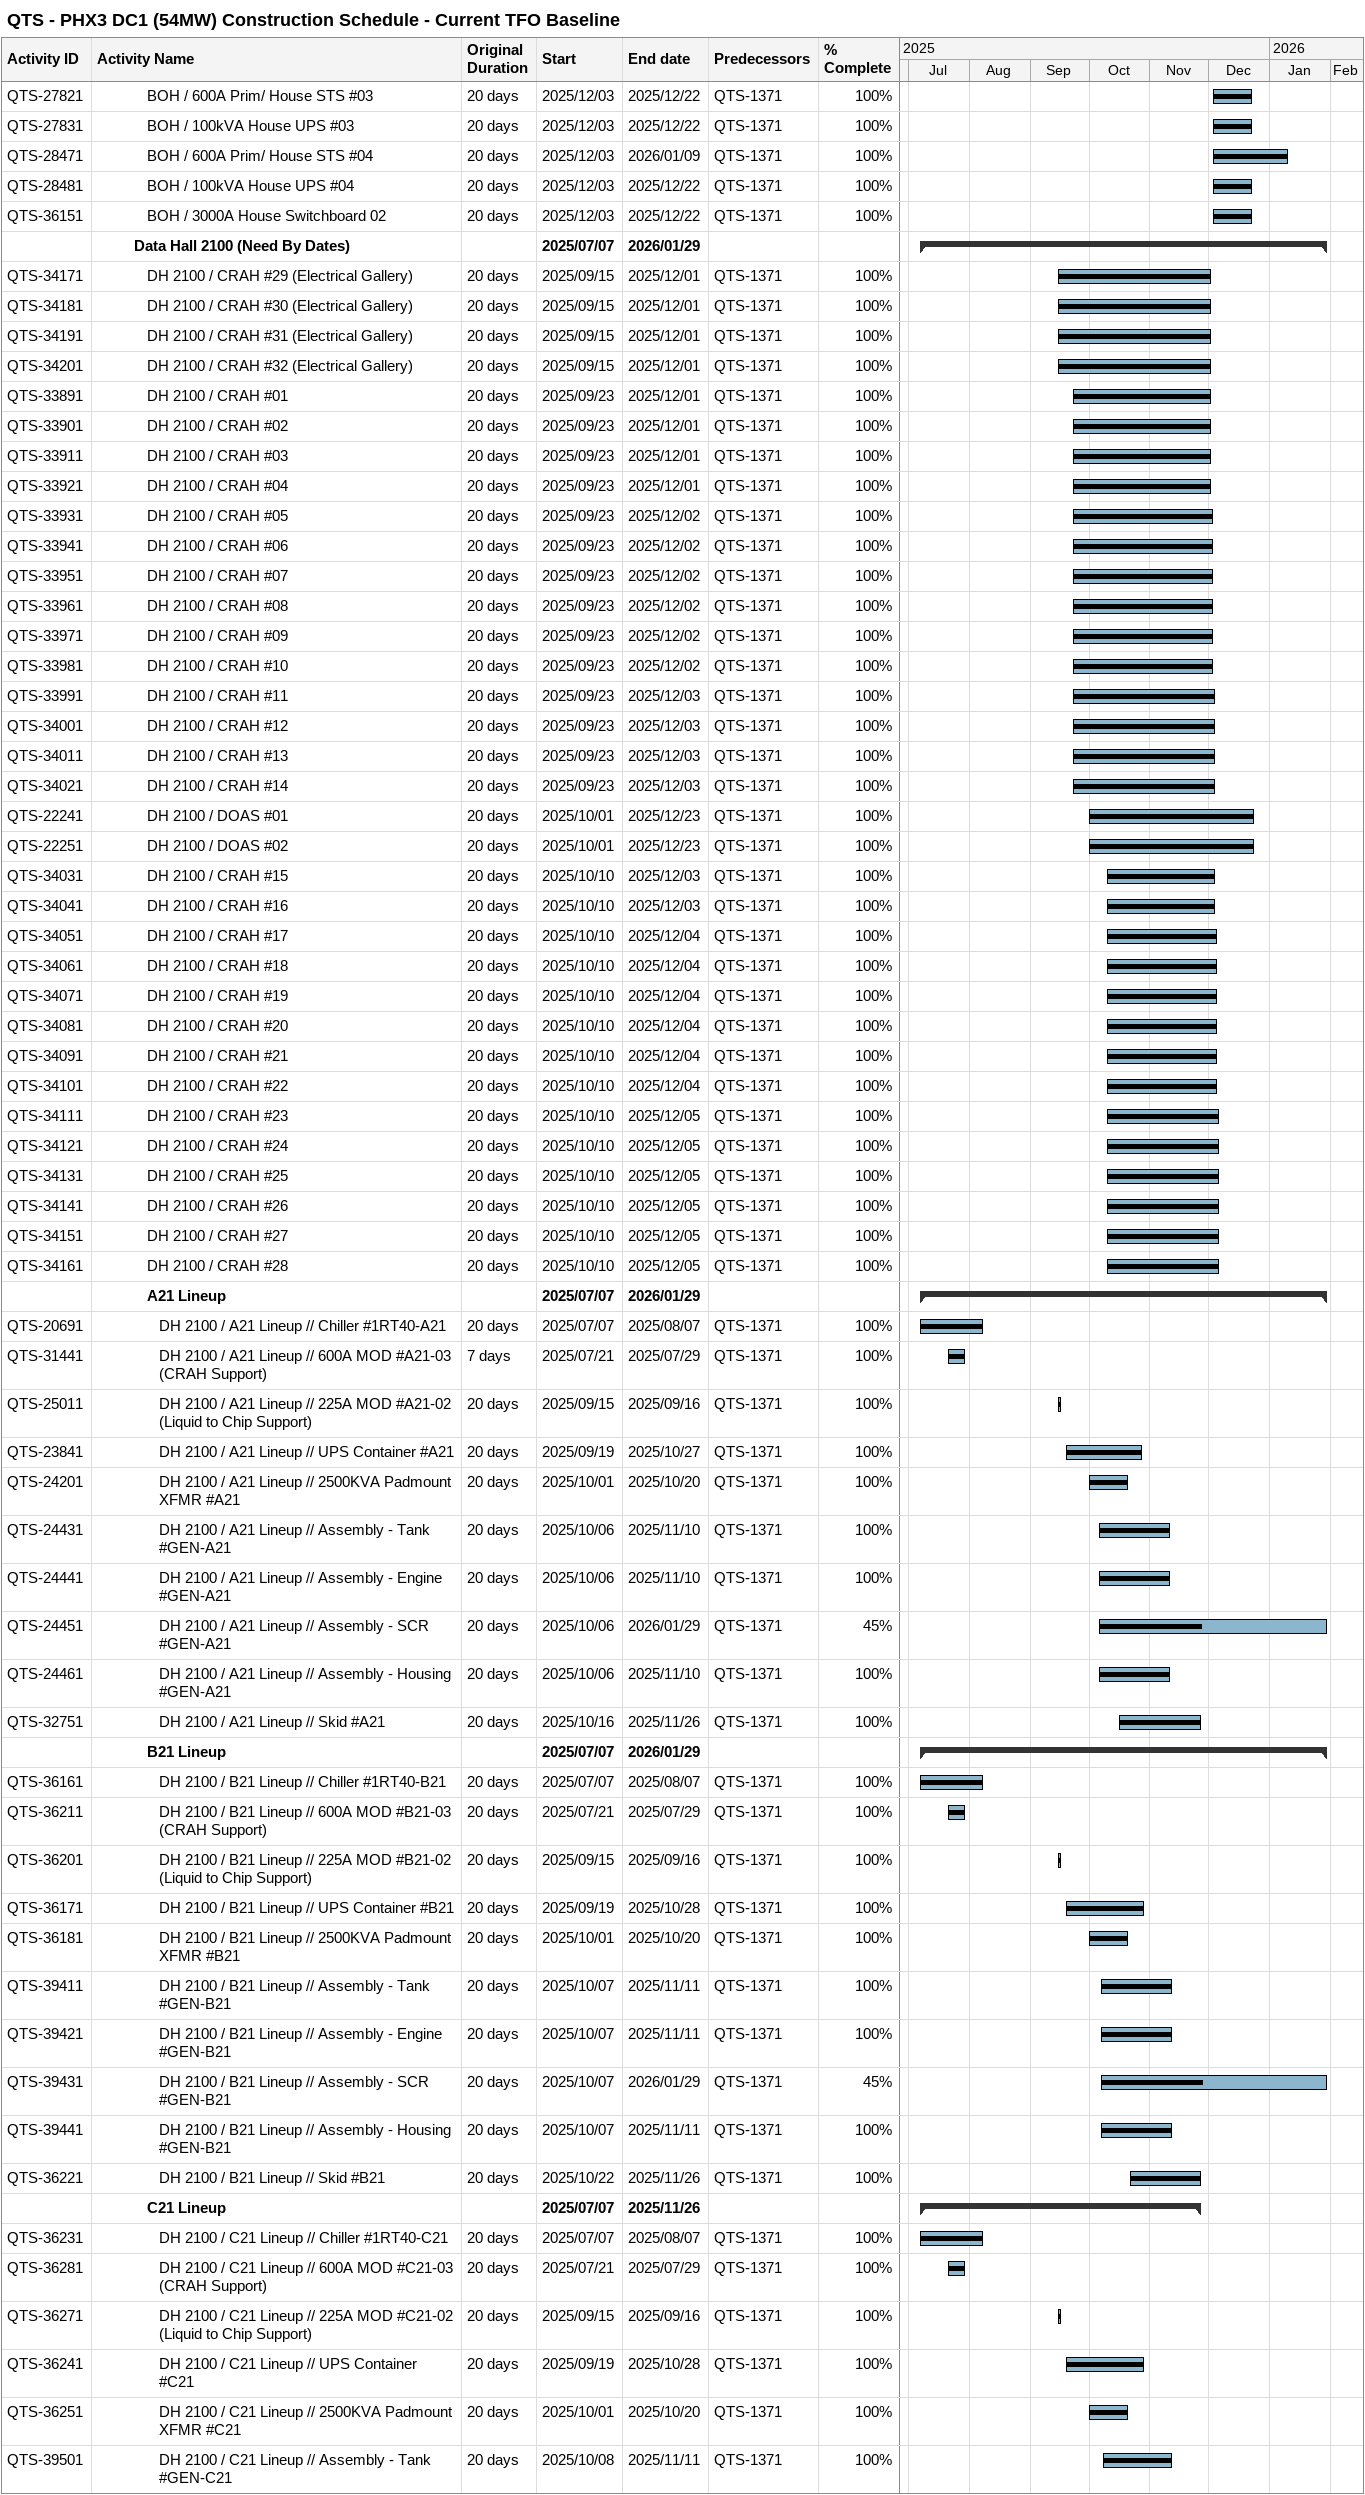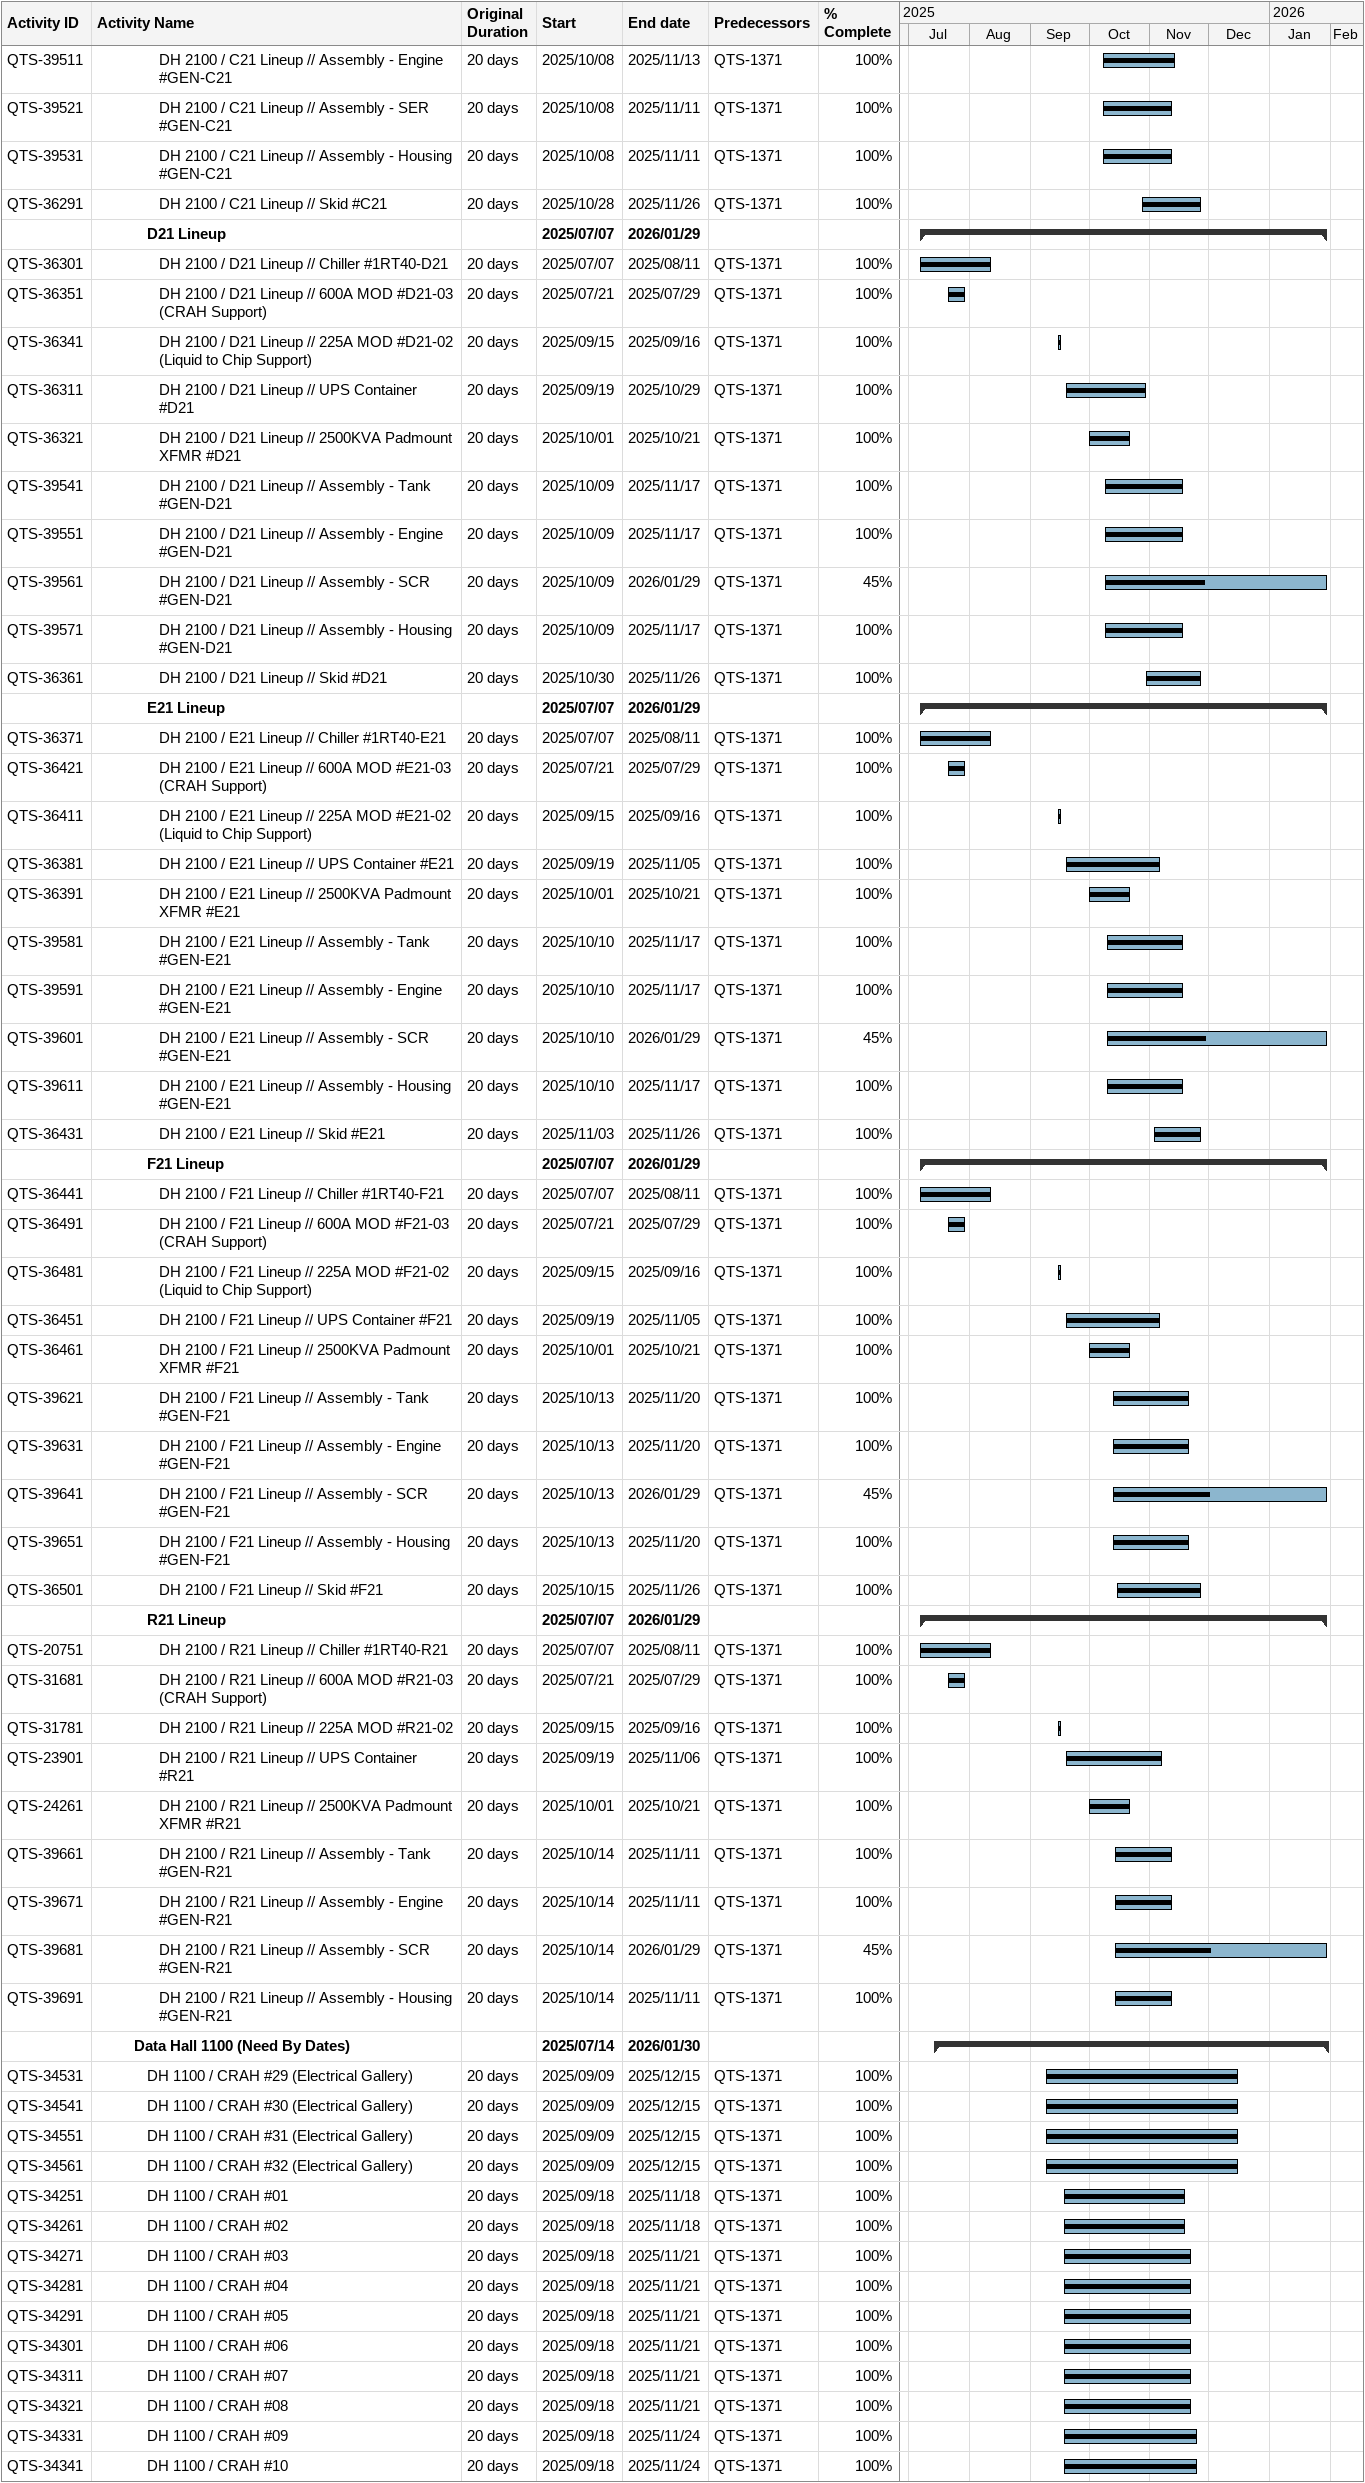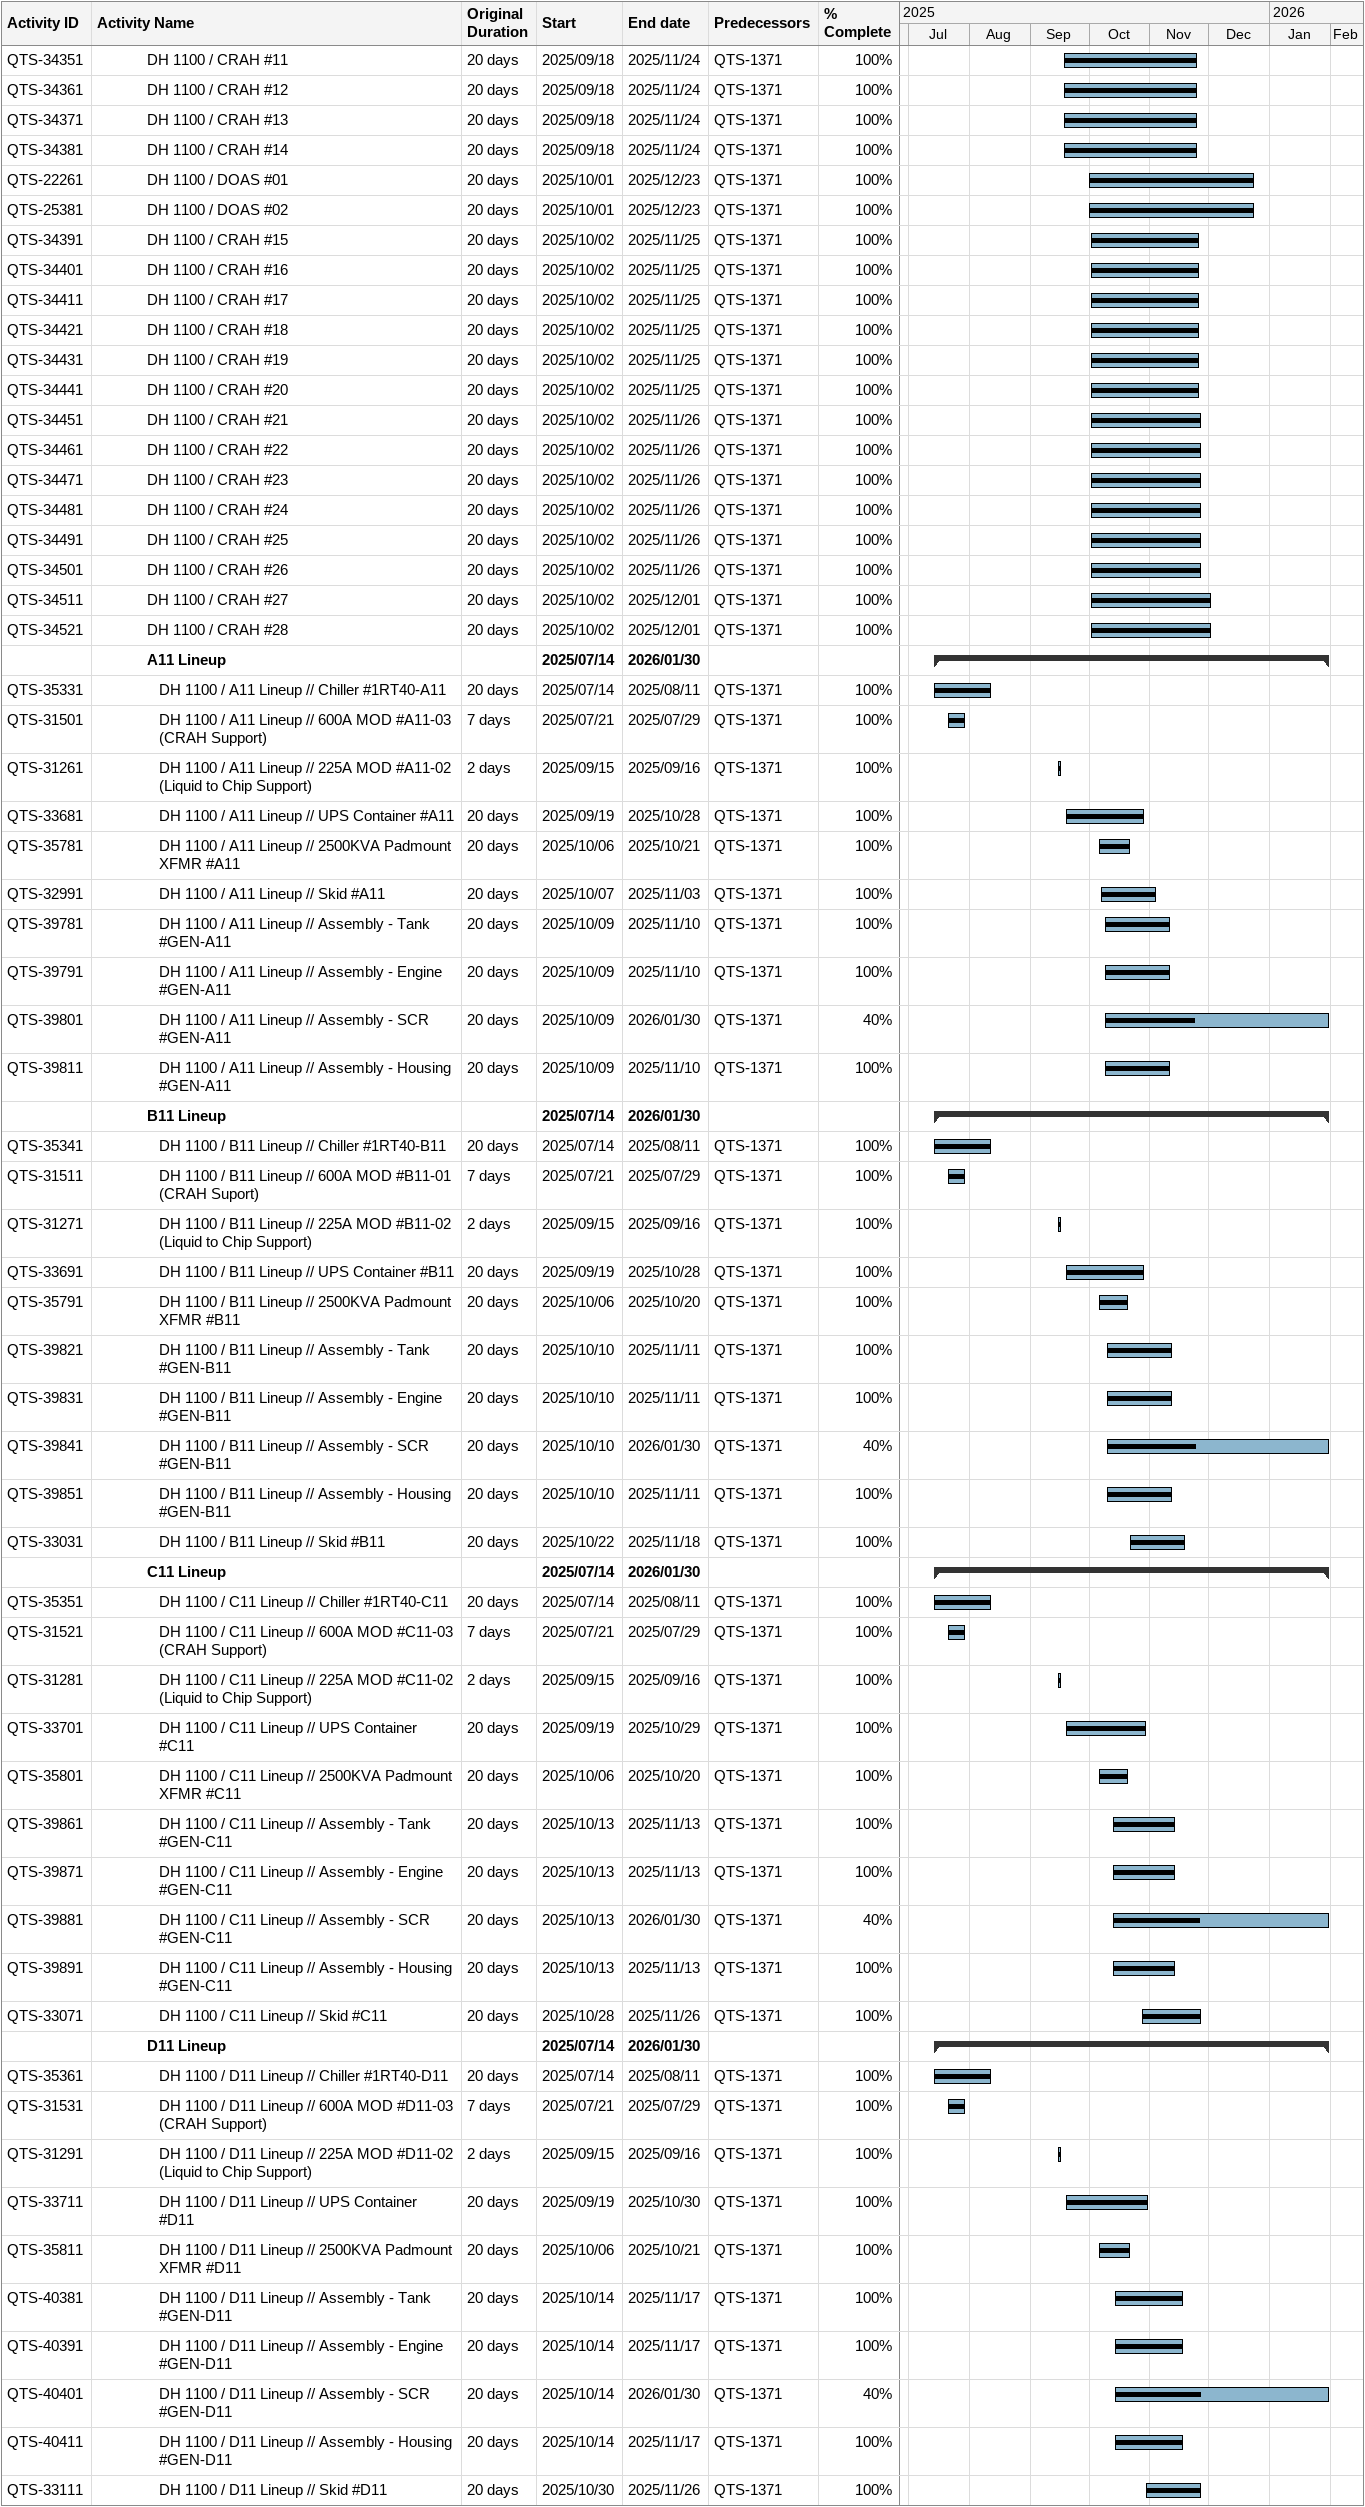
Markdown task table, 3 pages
QTS - PHX3 DC1 (54MW) Construction Schedule - Current TFO Baseline

| ID | Level | Task | Original duration | Start | Finish | Predecessors | % complete |
|---|---|---|---|---|---|---|---|
| QTS-27821 | 5 | BOH / 600A Prim/ House STS #03 | 20d | 2025-12-03 | 2025-12-22 | QTS-1371 | 100 |
| QTS-27831 | 5 | BOH / 100kVA House UPS #03 | 20d | 2025-12-03 | 2025-12-22 | QTS-1371 | 100 |
| QTS-28471 | 5 | BOH / 600A Prim/ House STS #04 | 20d | 2025-12-03 | 2026-01-09 | QTS-1371 | 100 |
| QTS-28481 | 5 | BOH / 100kVA House UPS #04 | 20d | 2025-12-03 | 2025-12-22 | QTS-1371 | 100 |
| QTS-36151 | 5 | BOH / 3000A House Switchboard 02 | 20d | 2025-12-03 | 2025-12-22 | QTS-1371 | 100 |
|  | 4 | **Data Hall 2100 (Need By Dates)** |  | 2025-07-07 | 2026-01-29 |  |  |
| QTS-34171 | 5 | DH 2100 / CRAH #29 (Electrical Gallery) | 20d | 2025-09-15 | 2025-12-01 | QTS-1371 | 100 |
| QTS-34181 | 5 | DH 2100 / CRAH #30 (Electrical Gallery) | 20d | 2025-09-15 | 2025-12-01 | QTS-1371 | 100 |
| QTS-34191 | 5 | DH 2100 / CRAH #31 (Electrical Gallery) | 20d | 2025-09-15 | 2025-12-01 | QTS-1371 | 100 |
| QTS-34201 | 5 | DH 2100 / CRAH #32 (Electrical Gallery) | 20d | 2025-09-15 | 2025-12-01 | QTS-1371 | 100 |
| QTS-33891 | 5 | DH 2100 / CRAH #01 | 20d | 2025-09-23 | 2025-12-01 | QTS-1371 | 100 |
| QTS-33901 | 5 | DH 2100 / CRAH #02 | 20d | 2025-09-23 | 2025-12-01 | QTS-1371 | 100 |
| QTS-33911 | 5 | DH 2100 / CRAH #03 | 20d | 2025-09-23 | 2025-12-01 | QTS-1371 | 100 |
| QTS-33921 | 5 | DH 2100 / CRAH #04 | 20d | 2025-09-23 | 2025-12-01 | QTS-1371 | 100 |
| QTS-33931 | 5 | DH 2100 / CRAH #05 | 20d | 2025-09-23 | 2025-12-02 | QTS-1371 | 100 |
| QTS-33941 | 5 | DH 2100 / CRAH #06 | 20d | 2025-09-23 | 2025-12-02 | QTS-1371 | 100 |
| QTS-33951 | 5 | DH 2100 / CRAH #07 | 20d | 2025-09-23 | 2025-12-02 | QTS-1371 | 100 |
| QTS-33961 | 5 | DH 2100 / CRAH #08 | 20d | 2025-09-23 | 2025-12-02 | QTS-1371 | 100 |
| QTS-33971 | 5 | DH 2100 / CRAH #09 | 20d | 2025-09-23 | 2025-12-02 | QTS-1371 | 100 |
| QTS-33981 | 5 | DH 2100 / CRAH #10 | 20d | 2025-09-23 | 2025-12-02 | QTS-1371 | 100 |
| QTS-33991 | 5 | DH 2100 / CRAH #11 | 20d | 2025-09-23 | 2025-12-03 | QTS-1371 | 100 |
| QTS-34001 | 5 | DH 2100 / CRAH #12 | 20d | 2025-09-23 | 2025-12-03 | QTS-1371 | 100 |
| QTS-34011 | 5 | DH 2100 / CRAH #13 | 20d | 2025-09-23 | 2025-12-03 | QTS-1371 | 100 |
| QTS-34021 | 5 | DH 2100 / CRAH #14 | 20d | 2025-09-23 | 2025-12-03 | QTS-1371 | 100 |
| QTS-22241 | 5 | DH 2100 / DOAS #01 | 20d | 2025-10-01 | 2025-12-23 | QTS-1371 | 100 |
| QTS-22251 | 5 | DH 2100 / DOAS #02 | 20d | 2025-10-01 | 2025-12-23 | QTS-1371 | 100 |
| QTS-34031 | 5 | DH 2100 / CRAH #15 | 20d | 2025-10-10 | 2025-12-03 | QTS-1371 | 100 |
| QTS-34041 | 5 | DH 2100 / CRAH #16 | 20d | 2025-10-10 | 2025-12-03 | QTS-1371 | 100 |
| QTS-34051 | 5 | DH 2100 / CRAH #17 | 20d | 2025-10-10 | 2025-12-04 | QTS-1371 | 100 |
| QTS-34061 | 5 | DH 2100 / CRAH #18 | 20d | 2025-10-10 | 2025-12-04 | QTS-1371 | 100 |
| QTS-34071 | 5 | DH 2100 / CRAH #19 | 20d | 2025-10-10 | 2025-12-04 | QTS-1371 | 100 |
| QTS-34081 | 5 | DH 2100 / CRAH #20 | 20d | 2025-10-10 | 2025-12-04 | QTS-1371 | 100 |
| QTS-34091 | 5 | DH 2100 / CRAH #21 | 20d | 2025-10-10 | 2025-12-04 | QTS-1371 | 100 |
| QTS-34101 | 5 | DH 2100 / CRAH #22 | 20d | 2025-10-10 | 2025-12-04 | QTS-1371 | 100 |
| QTS-34111 | 5 | DH 2100 / CRAH #23 | 20d | 2025-10-10 | 2025-12-05 | QTS-1371 | 100 |
| QTS-34121 | 5 | DH 2100 / CRAH #24 | 20d | 2025-10-10 | 2025-12-05 | QTS-1371 | 100 |
| QTS-34131 | 5 | DH 2100 / CRAH #25 | 20d | 2025-10-10 | 2025-12-05 | QTS-1371 | 100 |
| QTS-34141 | 5 | DH 2100 / CRAH #26 | 20d | 2025-10-10 | 2025-12-05 | QTS-1371 | 100 |
| QTS-34151 | 5 | DH 2100 / CRAH #27 | 20d | 2025-10-10 | 2025-12-05 | QTS-1371 | 100 |
| QTS-34161 | 5 | DH 2100 / CRAH #28 | 20d | 2025-10-10 | 2025-12-05 | QTS-1371 | 100 |
|  | 5 | **A21 Lineup** |  | 2025-07-07 | 2026-01-29 |  |  |
| QTS-20691 | 6 | DH 2100 / A21 Lineup // Chiller #1RT40-A21 | 20d | 2025-07-07 | 2025-08-07 | QTS-1371 | 100 |
| QTS-31441 | 6 | DH 2100 / A21 Lineup // 600A MOD #A21-03 (CRAH Support) | 7d | 2025-07-21 | 2025-07-29 | QTS-1371 | 100 |
| QTS-25011 | 6 | DH 2100 / A21 Lineup // 225A MOD #A21-02 (Liquid to Chip Support) | 20d | 2025-09-15 | 2025-09-16 | QTS-1371 | 100 |
| QTS-23841 | 6 | DH 2100 / A21 Lineup // UPS Container #A21 | 20d | 2025-09-19 | 2025-10-27 | QTS-1371 | 100 |
| QTS-24201 | 6 | DH 2100 / A21 Lineup // 2500KVA Padmount XFMR #A21 | 20d | 2025-10-01 | 2025-10-20 | QTS-1371 | 100 |
| QTS-24431 | 6 | DH 2100 / A21 Lineup // Assembly - Tank #GEN-A21 | 20d | 2025-10-06 | 2025-11-10 | QTS-1371 | 100 |
| QTS-24441 | 6 | DH 2100 / A21 Lineup // Assembly - Engine #GEN-A21 | 20d | 2025-10-06 | 2025-11-10 | QTS-1371 | 100 |
| QTS-24451 | 6 | DH 2100 / A21 Lineup // Assembly - SCR #GEN-A21 | 20d | 2025-10-06 | 2026-01-29 | QTS-1371 | 45 |
| QTS-24461 | 6 | DH 2100 / A21 Lineup // Assembly - Housing #GEN-A21 | 20d | 2025-10-06 | 2025-11-10 | QTS-1371 | 100 |
| QTS-32751 | 6 | DH 2100 / A21 Lineup // Skid #A21 | 20d | 2025-10-16 | 2025-11-26 | QTS-1371 | 100 |
|  | 5 | **B21 Lineup** |  | 2025-07-07 | 2026-01-29 |  |  |
| QTS-36161 | 6 | DH 2100 / B21 Lineup // Chiller #1RT40-B21 | 20d | 2025-07-07 | 2025-08-07 | QTS-1371 | 100 |
| QTS-36211 | 6 | DH 2100 / B21 Lineup // 600A MOD #B21-03 (CRAH Support) | 20d | 2025-07-21 | 2025-07-29 | QTS-1371 | 100 |
| QTS-36201 | 6 | DH 2100 / B21 Lineup // 225A MOD #B21-02 (Liquid to Chip Support) | 20d | 2025-09-15 | 2025-09-16 | QTS-1371 | 100 |
| QTS-36171 | 6 | DH 2100 / B21 Lineup // UPS Container #B21 | 20d | 2025-09-19 | 2025-10-28 | QTS-1371 | 100 |
| QTS-36181 | 6 | DH 2100 / B21 Lineup // 2500KVA Padmount XFMR #B21 | 20d | 2025-10-01 | 2025-10-20 | QTS-1371 | 100 |
| QTS-39411 | 6 | DH 2100 / B21 Lineup // Assembly - Tank #GEN-B21 | 20d | 2025-10-07 | 2025-11-11 | QTS-1371 | 100 |
| QTS-39421 | 6 | DH 2100 / B21 Lineup // Assembly - Engine #GEN-B21 | 20d | 2025-10-07 | 2025-11-11 | QTS-1371 | 100 |
| QTS-39431 | 6 | DH 2100 / B21 Lineup // Assembly - SCR #GEN-B21 | 20d | 2025-10-07 | 2026-01-29 | QTS-1371 | 45 |
| QTS-39441 | 6 | DH 2100 / B21 Lineup // Assembly - Housing #GEN-B21 | 20d | 2025-10-07 | 2025-11-11 | QTS-1371 | 100 |
| QTS-36221 | 6 | DH 2100 / B21 Lineup // Skid #B21 | 20d | 2025-10-22 | 2025-11-26 | QTS-1371 | 100 |
|  | 5 | **C21 Lineup** |  | 2025-07-07 | 2025-11-26 |  |  |
| QTS-36231 | 6 | DH 2100 / C21 Lineup // Chiller #1RT40-C21 | 20d | 2025-07-07 | 2025-08-07 | QTS-1371 | 100 |
| QTS-36281 | 6 | DH 2100 / C21 Lineup // 600A MOD #C21-03 (CRAH Support) | 20d | 2025-07-21 | 2025-07-29 | QTS-1371 | 100 |
| QTS-36271 | 6 | DH 2100 / C21 Lineup // 225A MOD #C21-02 (Liquid to Chip Support) | 20d | 2025-09-15 | 2025-09-16 | QTS-1371 | 100 |
| QTS-36241 | 6 | DH 2100 / C21 Lineup // UPS Container #C21 | 20d | 2025-09-19 | 2025-10-28 | QTS-1371 | 100 |
| QTS-36251 | 6 | DH 2100 / C21 Lineup // 2500KVA Padmount XFMR #C21 | 20d | 2025-10-01 | 2025-10-20 | QTS-1371 | 100 |
| QTS-39501 | 6 | DH 2100 / C21 Lineup // Assembly - Tank #GEN-C21 | 20d | 2025-10-08 | 2025-11-11 | QTS-1371 | 100 |
| QTS-39511 | 6 | DH 2100 / C21 Lineup // Assembly - Engine #GEN-C21 | 20d | 2025-10-08 | 2025-11-13 | QTS-1371 | 100 |
| QTS-39521 | 6 | DH 2100 / C21 Lineup // Assembly - SER #GEN-C21 | 20d | 2025-10-08 | 2025-11-11 | QTS-1371 | 100 |
| QTS-39531 | 6 | DH 2100 / C21 Lineup // Assembly - Housing #GEN-C21 | 20d | 2025-10-08 | 2025-11-11 | QTS-1371 | 100 |
| QTS-36291 | 6 | DH 2100 / C21 Lineup // Skid #C21 | 20d | 2025-10-28 | 2025-11-26 | QTS-1371 | 100 |
|  | 5 | **D21 Lineup** |  | 2025-07-07 | 2026-01-29 |  |  |
| QTS-36301 | 6 | DH 2100 / D21 Lineup // Chiller #1RT40-D21 | 20d | 2025-07-07 | 2025-08-11 | QTS-1371 | 100 |
| QTS-36351 | 6 | DH 2100 / D21 Lineup // 600A MOD #D21-03 (CRAH Support) | 20d | 2025-07-21 | 2025-07-29 | QTS-1371 | 100 |
| QTS-36341 | 6 | DH 2100 / D21 Lineup // 225A MOD #D21-02 (Liquid to Chip Support) | 20d | 2025-09-15 | 2025-09-16 | QTS-1371 | 100 |
| QTS-36311 | 6 | DH 2100 / D21 Lineup // UPS Container #D21 | 20d | 2025-09-19 | 2025-10-29 | QTS-1371 | 100 |
| QTS-36321 | 6 | DH 2100 / D21 Lineup // 2500KVA Padmount XFMR #D21 | 20d | 2025-10-01 | 2025-10-21 | QTS-1371 | 100 |
| QTS-39541 | 6 | DH 2100 / D21 Lineup // Assembly - Tank #GEN-D21 | 20d | 2025-10-09 | 2025-11-17 | QTS-1371 | 100 |
| QTS-39551 | 6 | DH 2100 / D21 Lineup // Assembly - Engine #GEN-D21 | 20d | 2025-10-09 | 2025-11-17 | QTS-1371 | 100 |
| QTS-39561 | 6 | DH 2100 / D21 Lineup // Assembly - SCR #GEN-D21 | 20d | 2025-10-09 | 2026-01-29 | QTS-1371 | 45 |
| QTS-39571 | 6 | DH 2100 / D21 Lineup // Assembly - Housing #GEN-D21 | 20d | 2025-10-09 | 2025-11-17 | QTS-1371 | 100 |
| QTS-36361 | 6 | DH 2100 / D21 Lineup // Skid #D21 | 20d | 2025-10-30 | 2025-11-26 | QTS-1371 | 100 |
|  | 5 | **E21 Lineup** |  | 2025-07-07 | 2026-01-29 |  |  |
| QTS-36371 | 6 | DH 2100 / E21 Lineup // Chiller #1RT40-E21 | 20d | 2025-07-07 | 2025-08-11 | QTS-1371 | 100 |
| QTS-36421 | 6 | DH 2100 / E21 Lineup // 600A MOD #E21-03 (CRAH Support) | 20d | 2025-07-21 | 2025-07-29 | QTS-1371 | 100 |
| QTS-36411 | 6 | DH 2100 / E21 Lineup // 225A MOD #E21-02 (Liquid to Chip Support) | 20d | 2025-09-15 | 2025-09-16 | QTS-1371 | 100 |
| QTS-36381 | 6 | DH 2100 / E21 Lineup // UPS Container #E21 | 20d | 2025-09-19 | 2025-11-05 | QTS-1371 | 100 |
| QTS-36391 | 6 | DH 2100 / E21 Lineup // 2500KVA Padmount XFMR #E21 | 20d | 2025-10-01 | 2025-10-21 | QTS-1371 | 100 |
| QTS-39581 | 6 | DH 2100 / E21 Lineup // Assembly - Tank #GEN-E21 | 20d | 2025-10-10 | 2025-11-17 | QTS-1371 | 100 |
| QTS-39591 | 6 | DH 2100 / E21 Lineup // Assembly - Engine #GEN-E21 | 20d | 2025-10-10 | 2025-11-17 | QTS-1371 | 100 |
| QTS-39601 | 6 | DH 2100 / E21 Lineup // Assembly - SCR #GEN-E21 | 20d | 2025-10-10 | 2026-01-29 | QTS-1371 | 45 |
| QTS-39611 | 6 | DH 2100 / E21 Lineup // Assembly - Housing #GEN-E21 | 20d | 2025-10-10 | 2025-11-17 | QTS-1371 | 100 |
| QTS-36431 | 6 | DH 2100 / E21 Lineup // Skid #E21 | 20d | 2025-11-03 | 2025-11-26 | QTS-1371 | 100 |
|  | 5 | **F21 Lineup** |  | 2025-07-07 | 2026-01-29 |  |  |
| QTS-36441 | 6 | DH 2100 / F21 Lineup // Chiller #1RT40-F21 | 20d | 2025-07-07 | 2025-08-11 | QTS-1371 | 100 |
| QTS-36491 | 6 | DH 2100 / F21 Lineup // 600A MOD #F21-03 (CRAH Support) | 20d | 2025-07-21 | 2025-07-29 | QTS-1371 | 100 |
| QTS-36481 | 6 | DH 2100 / F21 Lineup // 225A MOD #F21-02 (Liquid to Chip Support) | 20d | 2025-09-15 | 2025-09-16 | QTS-1371 | 100 |
| QTS-36451 | 6 | DH 2100 / F21 Lineup // UPS Container #F21 | 20d | 2025-09-19 | 2025-11-05 | QTS-1371 | 100 |
| QTS-36461 | 6 | DH 2100 / F21 Lineup // 2500KVA Padmount XFMR #F21 | 20d | 2025-10-01 | 2025-10-21 | QTS-1371 | 100 |
| QTS-39621 | 6 | DH 2100 / F21 Lineup // Assembly - Tank #GEN-F21 | 20d | 2025-10-13 | 2025-11-20 | QTS-1371 | 100 |
| QTS-39631 | 6 | DH 2100 / F21 Lineup // Assembly - Engine #GEN-F21 | 20d | 2025-10-13 | 2025-11-20 | QTS-1371 | 100 |
| QTS-39641 | 6 | DH 2100 / F21 Lineup // Assembly - SCR #GEN-F21 | 20d | 2025-10-13 | 2026-01-29 | QTS-1371 | 45 |
| QTS-39651 | 6 | DH 2100 / F21 Lineup // Assembly - Housing #GEN-F21 | 20d | 2025-10-13 | 2025-11-20 | QTS-1371 | 100 |
| QTS-36501 | 6 | DH 2100 / F21 Lineup // Skid #F21 | 20d | 2025-10-15 | 2025-11-26 | QTS-1371 | 100 |
|  | 5 | **R21 Lineup** |  | 2025-07-07 | 2026-01-29 |  |  |
| QTS-20751 | 6 | DH 2100 / R21 Lineup // Chiller #1RT40-R21 | 20d | 2025-07-07 | 2025-08-11 | QTS-1371 | 100 |
| QTS-31681 | 6 | DH 2100 / R21 Lineup // 600A MOD #R21-03 (CRAH Support) | 20d | 2025-07-21 | 2025-07-29 | QTS-1371 | 100 |
| QTS-31781 | 6 | DH 2100 / R21 Lineup // 225A MOD #R21-02 | 20d | 2025-09-15 | 2025-09-16 | QTS-1371 | 100 |
| QTS-23901 | 6 | DH 2100 / R21 Lineup // UPS Container #R21 | 20d | 2025-09-19 | 2025-11-06 | QTS-1371 | 100 |
| QTS-24261 | 6 | DH 2100 / R21 Lineup // 2500KVA Padmount XFMR #R21 | 20d | 2025-10-01 | 2025-10-21 | QTS-1371 | 100 |
| QTS-39661 | 6 | DH 2100 / R21 Lineup // Assembly - Tank #GEN-R21 | 20d | 2025-10-14 | 2025-11-11 | QTS-1371 | 100 |
| QTS-39671 | 6 | DH 2100 / R21 Lineup // Assembly - Engine #GEN-R21 | 20d | 2025-10-14 | 2025-11-11 | QTS-1371 | 100 |
| QTS-39681 | 6 | DH 2100 / R21 Lineup // Assembly - SCR #GEN-R21 | 20d | 2025-10-14 | 2026-01-29 | QTS-1371 | 45 |
| QTS-39691 | 6 | DH 2100 / R21 Lineup // Assembly - Housing #GEN-R21 | 20d | 2025-10-14 | 2025-11-11 | QTS-1371 | 100 |
|  | 4 | **Data Hall 1100 (Need By Dates)** |  | 2025-07-14 | 2026-01-30 |  |  |
| QTS-34531 | 5 | DH 1100 / CRAH #29 (Electrical Gallery) | 20d | 2025-09-09 | 2025-12-15 | QTS-1371 | 100 |
| QTS-34541 | 5 | DH 1100 / CRAH #30 (Electrical Gallery) | 20d | 2025-09-09 | 2025-12-15 | QTS-1371 | 100 |
| QTS-34551 | 5 | DH 1100 / CRAH #31 (Electrical Gallery) | 20d | 2025-09-09 | 2025-12-15 | QTS-1371 | 100 |
| QTS-34561 | 5 | DH 1100 / CRAH #32 (Electrical Gallery) | 20d | 2025-09-09 | 2025-12-15 | QTS-1371 | 100 |
| QTS-34251 | 5 | DH 1100 / CRAH #01 | 20d | 2025-09-18 | 2025-11-18 | QTS-1371 | 100 |
| QTS-34261 | 5 | DH 1100 / CRAH #02 | 20d | 2025-09-18 | 2025-11-18 | QTS-1371 | 100 |
| QTS-34271 | 5 | DH 1100 / CRAH #03 | 20d | 2025-09-18 | 2025-11-21 | QTS-1371 | 100 |
| QTS-34281 | 5 | DH 1100 / CRAH #04 | 20d | 2025-09-18 | 2025-11-21 | QTS-1371 | 100 |
| QTS-34291 | 5 | DH 1100 / CRAH #05 | 20d | 2025-09-18 | 2025-11-21 | QTS-1371 | 100 |
| QTS-34301 | 5 | DH 1100 / CRAH #06 | 20d | 2025-09-18 | 2025-11-21 | QTS-1371 | 100 |
| QTS-34311 | 5 | DH 1100 / CRAH #07 | 20d | 2025-09-18 | 2025-11-21 | QTS-1371 | 100 |
| QTS-34321 | 5 | DH 1100 / CRAH #08 | 20d | 2025-09-18 | 2025-11-21 | QTS-1371 | 100 |
| QTS-34331 | 5 | DH 1100 / CRAH #09 | 20d | 2025-09-18 | 2025-11-24 | QTS-1371 | 100 |
| QTS-34341 | 5 | DH 1100 / CRAH #10 | 20d | 2025-09-18 | 2025-11-24 | QTS-1371 | 100 |
| QTS-34351 | 5 | DH 1100 / CRAH #11 | 20d | 2025-09-18 | 2025-11-24 | QTS-1371 | 100 |
| QTS-34361 | 5 | DH 1100 / CRAH #12 | 20d | 2025-09-18 | 2025-11-24 | QTS-1371 | 100 |
| QTS-34371 | 5 | DH 1100 / CRAH #13 | 20d | 2025-09-18 | 2025-11-24 | QTS-1371 | 100 |
| QTS-34381 | 5 | DH 1100 / CRAH #14 | 20d | 2025-09-18 | 2025-11-24 | QTS-1371 | 100 |
| QTS-22261 | 5 | DH 1100 / DOAS #01 | 20d | 2025-10-01 | 2025-12-23 | QTS-1371 | 100 |
| QTS-25381 | 5 | DH 1100 / DOAS #02 | 20d | 2025-10-01 | 2025-12-23 | QTS-1371 | 100 |
| QTS-34391 | 5 | DH 1100 / CRAH #15 | 20d | 2025-10-02 | 2025-11-25 | QTS-1371 | 100 |
| QTS-34401 | 5 | DH 1100 / CRAH #16 | 20d | 2025-10-02 | 2025-11-25 | QTS-1371 | 100 |
| QTS-34411 | 5 | DH 1100 / CRAH #17 | 20d | 2025-10-02 | 2025-11-25 | QTS-1371 | 100 |
| QTS-34421 | 5 | DH 1100 / CRAH #18 | 20d | 2025-10-02 | 2025-11-25 | QTS-1371 | 100 |
| QTS-34431 | 5 | DH 1100 / CRAH #19 | 20d | 2025-10-02 | 2025-11-25 | QTS-1371 | 100 |
| QTS-34441 | 5 | DH 1100 / CRAH #20 | 20d | 2025-10-02 | 2025-11-25 | QTS-1371 | 100 |
| QTS-34451 | 5 | DH 1100 / CRAH #21 | 20d | 2025-10-02 | 2025-11-26 | QTS-1371 | 100 |
| QTS-34461 | 5 | DH 1100 / CRAH #22 | 20d | 2025-10-02 | 2025-11-26 | QTS-1371 | 100 |
| QTS-34471 | 5 | DH 1100 / CRAH #23 | 20d | 2025-10-02 | 2025-11-26 | QTS-1371 | 100 |
| QTS-34481 | 5 | DH 1100 / CRAH #24 | 20d | 2025-10-02 | 2025-11-26 | QTS-1371 | 100 |
| QTS-34491 | 5 | DH 1100 / CRAH #25 | 20d | 2025-10-02 | 2025-11-26 | QTS-1371 | 100 |
| QTS-34501 | 5 | DH 1100 / CRAH #26 | 20d | 2025-10-02 | 2025-11-26 | QTS-1371 | 100 |
| QTS-34511 | 5 | DH 1100 / CRAH #27 | 20d | 2025-10-02 | 2025-12-01 | QTS-1371 | 100 |
| QTS-34521 | 5 | DH 1100 / CRAH #28 | 20d | 2025-10-02 | 2025-12-01 | QTS-1371 | 100 |
|  | 5 | **A11 Lineup** |  | 2025-07-14 | 2026-01-30 |  |  |
| QTS-35331 | 6 | DH 1100 / A11 Lineup // Chiller #1RT40-A11 | 20d | 2025-07-14 | 2025-08-11 | QTS-1371 | 100 |
| QTS-31501 | 6 | DH 1100 / A11 Lineup // 600A MOD #A11-03 (CRAH Support) | 7d | 2025-07-21 | 2025-07-29 | QTS-1371 | 100 |
| QTS-31261 | 6 | DH 1100 / A11 Lineup // 225A MOD #A11-02 (Liquid to Chip Support) | 2d | 2025-09-15 | 2025-09-16 | QTS-1371 | 100 |
| QTS-33681 | 6 | DH 1100 / A11 Lineup // UPS Container #A11 | 20d | 2025-09-19 | 2025-10-28 | QTS-1371 | 100 |
| QTS-35781 | 6 | DH 1100 / A11 Lineup // 2500KVA Padmount XFMR #A11 | 20d | 2025-10-06 | 2025-10-21 | QTS-1371 | 100 |
| QTS-32991 | 6 | DH 1100 / A11 Lineup // Skid #A11 | 20d | 2025-10-07 | 2025-11-03 | QTS-1371 | 100 |
| QTS-39781 | 6 | DH 1100 / A11 Lineup // Assembly - Tank #GEN-A11 | 20d | 2025-10-09 | 2025-11-10 | QTS-1371 | 100 |
| QTS-39791 | 6 | DH 1100 / A11 Lineup // Assembly - Engine #GEN-A11 | 20d | 2025-10-09 | 2025-11-10 | QTS-1371 | 100 |
| QTS-39801 | 6 | DH 1100 / A11 Lineup // Assembly - SCR #GEN-A11 | 20d | 2025-10-09 | 2026-01-30 | QTS-1371 | 40 |
| QTS-39811 | 6 | DH 1100 / A11 Lineup // Assembly - Housing #GEN-A11 | 20d | 2025-10-09 | 2025-11-10 | QTS-1371 | 100 |
|  | 5 | **B11 Lineup** |  | 2025-07-14 | 2026-01-30 |  |  |
| QTS-35341 | 6 | DH 1100 / B11 Lineup // Chiller #1RT40-B11 | 20d | 2025-07-14 | 2025-08-11 | QTS-1371 | 100 |
| QTS-31511 | 6 | DH 1100 / B11 Lineup // 600A MOD #B11-01 (CRAH Suport) | 7d | 2025-07-21 | 2025-07-29 | QTS-1371 | 100 |
| QTS-31271 | 6 | DH 1100 / B11 Lineup // 225A MOD #B11-02 (Liquid to Chip Support) | 2d | 2025-09-15 | 2025-09-16 | QTS-1371 | 100 |
| QTS-33691 | 6 | DH 1100 / B11 Lineup // UPS Container #B11 | 20d | 2025-09-19 | 2025-10-28 | QTS-1371 | 100 |
| QTS-35791 | 6 | DH 1100 / B11 Lineup // 2500KVA Padmount XFMR #B11 | 20d | 2025-10-06 | 2025-10-20 | QTS-1371 | 100 |
| QTS-39821 | 6 | DH 1100 / B11 Lineup // Assembly - Tank #GEN-B11 | 20d | 2025-10-10 | 2025-11-11 | QTS-1371 | 100 |
| QTS-39831 | 6 | DH 1100 / B11 Lineup // Assembly - Engine #GEN-B11 | 20d | 2025-10-10 | 2025-11-11 | QTS-1371 | 100 |
| QTS-39841 | 6 | DH 1100 / B11 Lineup // Assembly - SCR #GEN-B11 | 20d | 2025-10-10 | 2026-01-30 | QTS-1371 | 40 |
| QTS-39851 | 6 | DH 1100 / B11 Lineup // Assembly - Housing #GEN-B11 | 20d | 2025-10-10 | 2025-11-11 | QTS-1371 | 100 |
| QTS-33031 | 6 | DH 1100 / B11 Lineup // Skid #B11 | 20d | 2025-10-22 | 2025-11-18 | QTS-1371 | 100 |
|  | 5 | **C11 Lineup** |  | 2025-07-14 | 2026-01-30 |  |  |
| QTS-35351 | 6 | DH 1100 / C11 Lineup // Chiller #1RT40-C11 | 20d | 2025-07-14 | 2025-08-11 | QTS-1371 | 100 |
| QTS-31521 | 6 | DH 1100 / C11 Lineup // 600A MOD #C11-03 (CRAH Support) | 7d | 2025-07-21 | 2025-07-29 | QTS-1371 | 100 |
| QTS-31281 | 6 | DH 1100 / C11 Lineup // 225A MOD #C11-02 (Liquid to Chip Support) | 2d | 2025-09-15 | 2025-09-16 | QTS-1371 | 100 |
| QTS-33701 | 6 | DH 1100 / C11 Lineup // UPS Container #C11 | 20d | 2025-09-19 | 2025-10-29 | QTS-1371 | 100 |
| QTS-35801 | 6 | DH 1100 / C11 Lineup // 2500KVA Padmount XFMR #C11 | 20d | 2025-10-06 | 2025-10-20 | QTS-1371 | 100 |
| QTS-39861 | 6 | DH 1100 / C11 Lineup // Assembly - Tank #GEN-C11 | 20d | 2025-10-13 | 2025-11-13 | QTS-1371 | 100 |
| QTS-39871 | 6 | DH 1100 / C11 Lineup // Assembly - Engine #GEN-C11 | 20d | 2025-10-13 | 2025-11-13 | QTS-1371 | 100 |
| QTS-39881 | 6 | DH 1100 / C11 Lineup // Assembly - SCR #GEN-C11 | 20d | 2025-10-13 | 2026-01-30 | QTS-1371 | 40 |
| QTS-39891 | 6 | DH 1100 / C11 Lineup // Assembly - Housing #GEN-C11 | 20d | 2025-10-13 | 2025-11-13 | QTS-1371 | 100 |
| QTS-33071 | 6 | DH 1100 / C11 Lineup // Skid #C11 | 20d | 2025-10-28 | 2025-11-26 | QTS-1371 | 100 |
|  | 5 | **D11 Lineup** |  | 2025-07-14 | 2026-01-30 |  |  |
| QTS-35361 | 6 | DH 1100 / D11 Lineup // Chiller #1RT40-D11 | 20d | 2025-07-14 | 2025-08-11 | QTS-1371 | 100 |
| QTS-31531 | 6 | DH 1100 / D11 Lineup // 600A MOD #D11-03 (CRAH Support) | 7d | 2025-07-21 | 2025-07-29 | QTS-1371 | 100 |
| QTS-31291 | 6 | DH 1100 / D11 Lineup // 225A MOD #D11-02 (Liquid to Chip Support) | 2d | 2025-09-15 | 2025-09-16 | QTS-1371 | 100 |
| QTS-33711 | 6 | DH 1100 / D11 Lineup // UPS Container #D11 | 20d | 2025-09-19 | 2025-10-30 | QTS-1371 | 100 |
| QTS-35811 | 6 | DH 1100 / D11 Lineup // 2500KVA Padmount XFMR #D11 | 20d | 2025-10-06 | 2025-10-21 | QTS-1371 | 100 |
| QTS-40381 | 6 | DH 1100 / D11 Lineup // Assembly - Tank #GEN-D11 | 20d | 2025-10-14 | 2025-11-17 | QTS-1371 | 100 |
| QTS-40391 | 6 | DH 1100 / D11 Lineup // Assembly - Engine #GEN-D11 | 20d | 2025-10-14 | 2025-11-17 | QTS-1371 | 100 |
| QTS-40401 | 6 | DH 1100 / D11 Lineup // Assembly - SCR #GEN-D11 | 20d | 2025-10-14 | 2026-01-30 | QTS-1371 | 40 |
| QTS-40411 | 6 | DH 1100 / D11 Lineup // Assembly - Housing #GEN-D11 | 20d | 2025-10-14 | 2025-11-17 | QTS-1371 | 100 |
| QTS-33111 | 6 | DH 1100 / D11 Lineup // Skid #D11 | 20d | 2025-10-30 | 2025-11-26 | QTS-1371 | 100 |
